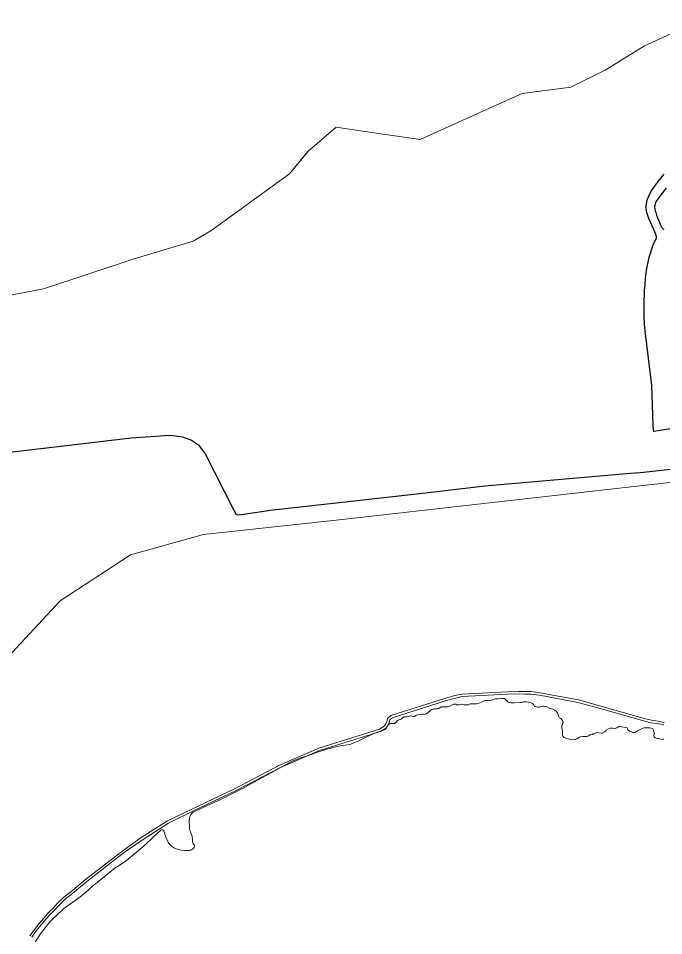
# Model space of a CAD drawing. Header units: millimetres. Extents: x 617751 to 636088, y 68402 to 77988.
# Drawn here: x 626533 to 627223, y 72029 to 73010 of the extents above; entities that cross this region are included whole.
import ezdxf

# ---------------------------------------------------------------- set-up
doc = ezdxf.new("R2010")
doc.units = ezdxf.units.MM
doc.header["$LTSCALE"] = 3
doc.header["$MEASUREMENT"] = 0
for name, color, linetype in [('ALINHAMENTO PREDIAL', 120, 'Continuous'), ('BAIRRO', 30, 'Continuous'), ('NUMERAÇÃO', 7, 'Continuous'), ('OBRA DE ARTE', 190, 'Continuous')]:
    doc.layers.add(name, color=color, linetype=linetype)

msp = doc.modelspace()

# ---------------------------------------------------------------- linework, layer by layer
at = {"layer": 'ALINHAMENTO PREDIAL'}
for points in [[(627235.18, 72571.46), (627212.66, 72567.89), (627211.94, 72573.6), (627211.63, 72586.33), (627210.34, 72617.14), (627203.39, 72675.53), (627202.71, 72682.86), (627202.3, 72692.83), (627202.27, 72704.77), (627202.74, 72718.78), (627203.31, 72725.02), (627203.55, 72731.67), (627204.58, 72740.74), (627207.61, 72754.43), (627212.03, 72767.63), (627213.31, 72771.04), (627215.14, 72773.95), (627215.54, 72775.44), (627215.5, 72776.58), (627214.81, 72778.64), (627212.11, 72784.92), (627207.21, 72795.99), (627204.75, 72803.26), (627204.22, 72809.05), (627205.27, 72815.98), (627209.74, 72825.04), (627217.16, 72835.34), (627223.62, 72843.29)], [(627235.18, 72571.46), (627212.66, 72567.89), (627211.94, 72573.6), (627211.63, 72586.33), (627210.34, 72617.14), (627203.39, 72675.53), (627202.71, 72682.86), (627202.3, 72692.83), (627202.27, 72704.77), (627202.74, 72718.78), (627203.31, 72725.02), (627203.55, 72731.67), (627204.58, 72740.74), (627207.61, 72754.43), (627212.03, 72767.63), (627213.31, 72771.04), (627215.14, 72773.95), (627215.54, 72775.44), (627215.5, 72776.58), (627214.81, 72778.64), (627212.11, 72784.92), (627207.21, 72795.99), (627204.75, 72803.26), (627204.22, 72809.05), (627205.27, 72815.98), (627209.74, 72825.04), (627217.16, 72835.34), (627223.62, 72843.29)], [(627235.18, 72571.46), (627212.66, 72567.89), (627211.94, 72573.6), (627211.63, 72586.33), (627210.34, 72617.14), (627203.39, 72675.53), (627202.71, 72682.86), (627202.3, 72692.83), (627202.27, 72704.77), (627202.74, 72718.78), (627203.31, 72725.02), (627203.55, 72731.67), (627204.58, 72740.74), (627207.61, 72754.43), (627212.03, 72767.63), (627213.31, 72771.04), (627215.14, 72773.95), (627215.54, 72775.44), (627215.5, 72776.58), (627214.81, 72778.64), (627212.11, 72784.92), (627207.21, 72795.99), (627204.75, 72803.26), (627204.22, 72809.05), (627205.27, 72815.98), (627209.74, 72825.04), (627217.16, 72835.34), (627223.62, 72843.29)], [(627235.18, 72571.46), (627212.66, 72567.89), (627211.94, 72573.6), (627211.63, 72586.33), (627210.34, 72617.14), (627203.39, 72675.53), (627202.71, 72682.86), (627202.3, 72692.83), (627202.27, 72704.77), (627202.74, 72718.78), (627203.31, 72725.02), (627203.55, 72731.67), (627204.58, 72740.74), (627207.61, 72754.43), (627212.03, 72767.63), (627213.31, 72771.04), (627215.14, 72773.95), (627215.54, 72775.44), (627215.5, 72776.58), (627214.81, 72778.64), (627212.11, 72784.92), (627207.21, 72795.99), (627204.75, 72803.26), (627204.22, 72809.05), (627205.27, 72815.98), (627209.74, 72825.04), (627217.16, 72835.34), (627223.62, 72843.29)], [(627235.18, 72571.46), (627212.66, 72567.89), (627211.94, 72573.6), (627211.63, 72586.33), (627210.34, 72617.14), (627203.39, 72675.53), (627202.71, 72682.86), (627202.3, 72692.83), (627202.27, 72704.77), (627202.74, 72718.78), (627203.31, 72725.02), (627203.55, 72731.67), (627204.58, 72740.74), (627207.61, 72754.43), (627212.03, 72767.63), (627213.31, 72771.04), (627215.14, 72773.95), (627215.54, 72775.44), (627215.5, 72776.58), (627214.81, 72778.64), (627212.11, 72784.92), (627207.21, 72795.99), (627204.75, 72803.26), (627204.22, 72809.05), (627205.27, 72815.98), (627209.74, 72825.04), (627217.16, 72835.34), (627223.62, 72843.29)], [(627235.18, 72571.46), (627212.66, 72567.89), (627211.94, 72573.6), (627211.63, 72586.33), (627210.34, 72617.14), (627203.39, 72675.53), (627202.71, 72682.86), (627202.3, 72692.83), (627202.27, 72704.77), (627202.74, 72718.78), (627203.31, 72725.02), (627203.55, 72731.67), (627204.58, 72740.74), (627207.61, 72754.43), (627212.03, 72767.63), (627213.31, 72771.04), (627215.14, 72773.95), (627215.54, 72775.44), (627215.5, 72776.58), (627214.81, 72778.64), (627212.11, 72784.92), (627207.21, 72795.99), (627204.75, 72803.26), (627204.22, 72809.05), (627205.27, 72815.98), (627209.74, 72825.04), (627217.16, 72835.34), (627223.62, 72843.29)], [(627235.18, 72571.46), (627212.66, 72567.89), (627211.94, 72573.6), (627211.63, 72586.33), (627210.34, 72617.14), (627203.39, 72675.53), (627202.71, 72682.86), (627202.3, 72692.83), (627202.27, 72704.77), (627202.74, 72718.78), (627203.31, 72725.02), (627203.55, 72731.67), (627204.58, 72740.74), (627207.61, 72754.43), (627212.03, 72767.63), (627213.31, 72771.04), (627215.14, 72773.95), (627215.54, 72775.44), (627215.5, 72776.58), (627214.81, 72778.64), (627212.11, 72784.92), (627207.21, 72795.99), (627204.75, 72803.26), (627204.22, 72809.05), (627205.27, 72815.98), (627209.74, 72825.04), (627217.16, 72835.34), (627223.62, 72843.29)], [(627235.18, 72571.46), (627212.66, 72567.89), (627211.94, 72573.6), (627211.63, 72586.33), (627210.34, 72617.14), (627203.39, 72675.53), (627202.71, 72682.86), (627202.3, 72692.83), (627202.27, 72704.77), (627202.74, 72718.78), (627203.31, 72725.02), (627203.55, 72731.67), (627204.58, 72740.74), (627207.61, 72754.43), (627212.03, 72767.63), (627213.31, 72771.04), (627215.14, 72773.95), (627215.54, 72775.44), (627215.5, 72776.58), (627214.81, 72778.64), (627212.11, 72784.92), (627207.21, 72795.99), (627204.75, 72803.26), (627204.22, 72809.05), (627205.27, 72815.98), (627209.74, 72825.04), (627217.16, 72835.34), (627223.62, 72843.29)], [(627225.7, 72828.53), (627217.45, 72817.75), (627216.36, 72816.31), (627215.34, 72814.64), (627214.51, 72812.88), (627213.86, 72811.03), (627213.41, 72809.14), (627213.3, 72808.27)], [(627213.3, 72808.27), (627213.59, 72806.18), (627213.95, 72804.22), (627214.53, 72802.39), (627215.29, 72799.61), (627216.39, 72796.58), (627220.5, 72787.48), (627220.77, 72786.94), (627221.16, 72786.32), (627221.61, 72785.74), (627222.12, 72785.22), (627222.68, 72784.75), (627223.29, 72784.34)], [(626396.09, 72530.82), (626653.24, 72561.26), (626695.23, 72564.18), (626708.14, 72562.34), (626718.05, 72558.88), (626725.36, 72553.68), (626732.54, 72544.16), (626762.84, 72484.45), (626765.88, 72479.18), (626766.64, 72478.91), (626771.04, 72479.26), (626804.85, 72484.24), (626824.52, 72486.38), (626962.3, 72501.68), (627031.74, 72509.69), (627187.65, 72523.32), (627198.15, 72524.3), (627243.08, 72528.99)], [(626396.09, 72530.82), (626653.24, 72561.26), (626695.23, 72564.18), (626708.14, 72562.34), (626718.05, 72558.88), (626725.36, 72553.68), (626732.54, 72544.16), (626762.84, 72484.45), (626765.88, 72479.18), (626766.64, 72478.91), (626771.04, 72479.26), (626804.85, 72484.24), (626824.52, 72486.38), (626962.3, 72501.68), (627031.74, 72509.69), (627187.65, 72523.32), (627198.15, 72524.3), (627243.08, 72528.99)], [(626396.09, 72530.82), (626653.24, 72561.26), (626695.23, 72564.18), (626708.14, 72562.34), (626718.05, 72558.88), (626725.36, 72553.68), (626732.54, 72544.16), (626762.84, 72484.45), (626765.88, 72479.18), (626766.64, 72478.91), (626771.04, 72479.26), (626804.85, 72484.24), (626824.52, 72486.38), (626962.3, 72501.68), (627031.74, 72509.69), (627187.65, 72523.32), (627198.15, 72524.3), (627243.08, 72528.99)], [(626396.09, 72530.82), (626653.24, 72561.26), (626695.23, 72564.18), (626708.14, 72562.34), (626718.05, 72558.88), (626725.36, 72553.68), (626732.54, 72544.16), (626762.84, 72484.45), (626765.88, 72479.18), (626766.64, 72478.91), (626771.04, 72479.26), (626804.85, 72484.24), (626824.52, 72486.38), (626962.3, 72501.68), (627031.74, 72509.69), (627187.65, 72523.32), (627198.15, 72524.3), (627243.08, 72528.99)], [(626396.09, 72530.82), (626653.24, 72561.26), (626695.23, 72564.18), (626708.14, 72562.34), (626718.05, 72558.88), (626725.36, 72553.68), (626732.54, 72544.16), (626762.84, 72484.45), (626765.88, 72479.18), (626766.64, 72478.91), (626771.04, 72479.26), (626804.85, 72484.24), (626824.52, 72486.38), (626962.3, 72501.68), (627031.74, 72509.69), (627187.65, 72523.32), (627198.15, 72524.3), (627243.08, 72528.99)], [(626396.09, 72530.82), (626653.24, 72561.26), (626695.23, 72564.18), (626708.14, 72562.34), (626718.05, 72558.88), (626725.36, 72553.68), (626732.54, 72544.16), (626762.84, 72484.45), (626765.88, 72479.18), (626766.64, 72478.91), (626771.04, 72479.26), (626804.85, 72484.24), (626824.52, 72486.38), (626962.3, 72501.68), (627031.74, 72509.69), (627187.65, 72523.32), (627198.15, 72524.3), (627243.08, 72528.99)], [(626396.09, 72530.82), (626653.24, 72561.26), (626695.23, 72564.18), (626708.14, 72562.34), (626718.05, 72558.88), (626725.36, 72553.68), (626732.54, 72544.16), (626762.84, 72484.45), (626765.88, 72479.18), (626766.64, 72478.91), (626771.04, 72479.26), (626804.85, 72484.24), (626824.52, 72486.38), (626962.3, 72501.68), (627031.74, 72509.69), (627187.65, 72523.32), (627198.15, 72524.3), (627243.08, 72528.99)], [(626396.09, 72530.82), (626653.24, 72561.26), (626695.23, 72564.18), (626708.14, 72562.34), (626718.05, 72558.88), (626725.36, 72553.68), (626732.54, 72544.16), (626762.84, 72484.45), (626765.88, 72479.18), (626766.64, 72478.91), (626771.04, 72479.26), (626804.85, 72484.24), (626824.52, 72486.38), (626962.3, 72501.68), (627031.74, 72509.69), (627187.65, 72523.32), (627198.15, 72524.3), (627243.08, 72528.99)]]:
    msp.add_lwpolyline(points, dxfattribs=at)
at = {"layer": 'BAIRRO', "lineweight": 20}
for points in [[(627266.86, 73010.04), (627202.65, 72980.57), (627160.65, 72954.57), (627123.65, 72936.57), (627071.65, 72929.57), (627022.65, 72907.57), (626962.65, 72880.57), (626920.65, 72886.57), (626872.65, 72893.57), (626842.44, 72867.52), (626841.65, 72866.57), (626822.65, 72843.57), (626738.65, 72782.57), (626719.65, 72771.57), (626656.65, 72752.57), (626559.65, 72720.57), (626460.65, 72701.57), (626353.65, 72692.57), (626268.65, 72674.57), (626160.65, 72678.57), (626081.65, 72719.57), (626028.65, 72790.57), (626006.65, 72820.57), (625973.65, 72808.57)], [(625973.65, 72808.57), (626006.65, 72820.57), (626028.65, 72790.57), (626081.65, 72719.57), (626160.65, 72678.57), (626268.65, 72674.57), (626353.65, 72692.57), (626460.65, 72701.57), (626559.65, 72720.57), (626656.65, 72752.57), (626719.65, 72771.57), (626738.65, 72782.57), (626822.65, 72843.57), (626842.44, 72867.52), (626872.65, 72893.57), (626920.65, 72886.57), (626962.65, 72880.57), (627022.65, 72907.57), (627071.65, 72929.57), (627123.65, 72936.57), (627160.65, 72954.57), (627202.65, 72980.57), (627266.86, 73010.04)], [(625926.7, 71613.34), (626162.71, 71903.5), (626267.72, 72043.75), (626455.97, 72256.16), (626577.55, 72386.99), (626652.77, 72436.07), (626730.71, 72457.82), (626879.28, 72474.02), (627374.61, 72529.9)]]:
    msp.add_lwpolyline(points, dxfattribs=at)
at = {"layer": 'NUMERAÇÃO', "lineweight": 20}
msp.add_lwpolyline([(627223.34, 72239.47), (627222.78, 72238.95), (627221.47, 72238.61), (627220.34, 72238.68), (627215.01, 72240.05), (627213.62, 72240.69), (627212.89, 72241.24), (627212.44, 72242.13), (627212.49, 72242.82), (627212.89, 72244.47), (627212.94, 72245.17), (627212.37, 72248.28), (627211.93, 72249.26), (627211.48, 72249.83), (627210.64, 72250.38), (627209.85, 72250.69), (627208.46, 72250.94), (627204.73, 72250.97), (627202.37, 72250.9), (627200.95, 72250.64), (627199.93, 72250.27), (627197.33, 72248.97), (627195.07, 72247.68), (627192.28, 72245.99), (627191.36, 72245.92), (627190.43, 72246.02), (627189.43, 72246.27), (627188.1, 72247.02), (627186.68, 72247.5), (627185.69, 72248.04), (627185.15, 72248.49), (627184.8, 72248.98), (627184.59, 72249.46), (627184.2, 72250.82), (627183.44, 72251.13), (627180.17, 72251.6), (627176.18, 72252.41), (627175.68, 72252.39), (627175.14, 72252.21), (627172.85, 72250.79), (627172.04, 72250.45), (627171.19, 72250.35), (627168.3, 72250.56), (627165.83, 72250.46), (627164.77, 72250.19), (627163.27, 72249.39), (627161.5, 72248.81), (627161.33, 72247.89), (627160.98, 72247.34), (627160.07, 72246.55), (627157.68, 72245.36), (627156.79, 72245.29), (627154.08, 72245.52), (627152.37, 72245.9), (627151.52, 72245.92), (627150.85, 72245.68), (627148.87, 72244.67), (627147.83, 72244.49), (627146.86, 72243.92), (627145.57, 72243.52), (627144.46, 72243.63), (627143.78, 72243.44), (627142.89, 72242.48), (627141.86, 72241.95), (627140.92, 72241.73), (627139.9, 72241.62), (627136.33, 72241.58), (627133.94, 72241.25), (627133.02, 72240.9), (627130.14, 72239.11), (627128.79, 72238.53), (627127.91, 72238.32), (627127.1, 72238.23), (627124.07, 72238.38), (627122.14, 72238.85), (627118.47, 72239.91), (627117.55, 72240.25), (627116.68, 72240.68), (627115.94, 72241.2), (627115.18, 72242.12), (627114.9, 72242.77), (627114.77, 72243.41), (627114.87, 72246.85), (627114.81, 72247.8), (627114.14, 72250.07), (627113.98, 72251.25), (627114.25, 72253.18), (627115.47, 72256.82), (627115.44, 72257.44), (627114.52, 72259.02), (627113.08, 72260.79), (627112.35, 72261.32), (627111.82, 72261.82), (627110.94, 72263.02), (627110.52, 72263.98), (627109.97, 72265.94), (627109.53, 72266.88), (627109.23, 72267.34), (627107.92, 72268.75), (627106.72, 72269.67), (627106.04, 72270.08), (627104.59, 72270.77), (627100.9, 72272.12), (627098.29, 72273.31), (627097.08, 72273.69), (627095.96, 72273.93), (627094.53, 72274.11), (627093.66, 72274.09), (627092.76, 72273.89), (627090.78, 72273.26), (627089.78, 72273.08), (627088.92, 72273.02), (627088.13, 72273.08), (627085.95, 72273.61), (627085.36, 72273.88), (627084.89, 72274.24), (627084.55, 72274.69), (627083.82, 72276.02), (627082.82, 72277.06), (627081.93, 72277.46), (627078.56, 72278.23), (627075.84, 72278.69), (627074.3, 72278.79), (627072.87, 72278.66), (627071.17, 72278.17), (627069.87, 72278.02), (627063.62, 72277.7), (627061.84, 72277.7), (627059.77, 72277.81), (627058.35, 72278.03), (627057.68, 72278.22), (627056.53, 72278.75), (627055.17, 72279.84), (627053.27, 72282.01), (627052.76, 72282.25), (627052.01, 72282.32), (627049.93, 72282.31), (627045.75, 72281.96), (627043.29, 72281.98), (627042.27, 72281.77), (627040.17, 72280.86), (627038.58, 72280.45), (627035.22, 72280.18), (627031.91, 72280.07), (627031.07, 72279.92), (627030.3, 72279.61), (627028.28, 72278.45), (627026.51, 72277.69), (627024.49, 72277), (627022.67, 72276.61), (627021.22, 72276.53), (627018.76, 72276.7), (627017.27, 72276.69), (627016.18, 72276.51), (627013.82, 72275.73), (627012.87, 72275.55), (627011.83, 72275.47), (627009.61, 72275.6), (627006.35, 72276.17), (627004.34, 72275.49), (627002.64, 72275.42), (627001.92, 72275.64), (627000.74, 72276.22), (626999.75, 72276.24), (626998.56, 72276.09), (626997.5, 72275.81), (626993.66, 72273.89), (626992.6, 72273.48), (626992.04, 72273.36), (626990.5, 72273.26), (626987.62, 72273.26), (626985.08, 72273.49), (626984.35, 72273.21), (626982.37, 72271.78), (626981.48, 72271.38), (626980.64, 72271.27), (626977.38, 72271.19), (626976.31, 72271), (626974.93, 72270.41), (626973.95, 72269.74), (626970.56, 72266.77), (626969.49, 72266.09), (626967.97, 72265.45), (626966.75, 72265.31), (626965.61, 72265.45), (626964.79, 72265.45), (626963.25, 72265.3), (626960.17, 72264.77), (626958.66, 72264.33), (626957.04, 72263.41), (626955.98, 72263.17), (626955.1, 72263.21), (626953.12, 72263.83), (626952.45, 72263.92), (626951.06, 72263.52), (626949.6, 72262.97), (626948.66, 72262.74), (626946.9, 72262.66), (626945.37, 72262.87), (626944.72, 72262.41), (626943.34, 72261.11), (626942.11, 72260.21), (626941.51, 72259.93), (626939.89, 72259.38), (626938.47, 72258.62), (626936.47, 72256.72), (626935.07, 72255.75), (626934.57, 72255.65), (626933.4, 72255.67), (626931.53, 72255.5), (626930.26, 72255.16), (626929.65, 72254.85), (626929.07, 72254.44), (626928.08, 72253.42), (626926.56, 72251.08), (626925.98, 72250.33), (626924.6, 72249.17), (626923.42, 72248.46), (626921.46, 72247.62), (626915.95, 72245.8), (626911.42, 72244.02), (626902.25, 72239.74), (626896.32, 72236.85), (626889.21, 72233.92), (626887.27, 72233.27), (626885.04, 72232.81), (626882.19, 72232.4), (626878.74, 72232.17), (626869.28, 72229.94), (626866.33, 72228.86), (626863.87, 72228.44), (626862.64, 72228.14), (626851.56, 72224.66), (626846.17, 72222.39), (626843.76, 72221.75), (626839.89, 72220.33), (626836.74, 72219.55), (626835.57, 72219.17), (626832.04, 72217.66), (626825.54, 72215.27), (626811.31, 72207.49), (626778.17, 72189.15), (626773.25, 72186.52), (626746.82, 72173.12), (626721.78, 72161.75), (626719.79, 72160.66), (626718.21, 72159.5), (626717.11, 72158.24), (626716.7, 72157.58), (626716.11, 72156.21), (626715.77, 72154.75), (626715.67, 72153.98), (626715.59, 72151.48), (626715.76, 72144.74), (626715.93, 72142.86), (626716.18, 72141.57), (626717.09, 72138.52), (626718.48, 72134.85), (626718.81, 72133.76), (626719, 72132.29), (626719.07, 72129.49), (626719.44, 72127.7), (626719.85, 72126.94), (626721.17, 72125.43), (626721.35, 72124.74), (626721.26, 72123.99), (626720.75, 72122.92), (626720.16, 72122.23), (626718.83, 72121.14), (626717.69, 72120.47), (626717.08, 72120.2), (626715.79, 72119.83), (626713.65, 72119.66), (626711.15, 72119.78), (626707.09, 72120.19), (626703.78, 72120.77), (626701.69, 72121.4), (626699.74, 72122.27), (626698.83, 72122.78), (626697.14, 72123.96), (626695.06, 72125.81), (626693.63, 72127.46), (626692.91, 72128.62), (626691.94, 72130.73), (626689.75, 72135.91), (626689.3, 72137.44), (626688.83, 72139.77), (626688.38, 72140.71), (626687.74, 72141.45), (626686.99, 72141.89), (626686.11, 72141.91), (626685.58, 72141.72), (626684.28, 72140.87), (626682.51, 72139.33), (626668.74, 72126.14), (626666, 72123.64), (626650.33, 72110.33), (626647.02, 72107.92), (626638.67, 72102.75), (626636.55, 72101.34), (626634.43, 72099.76), (626620.47, 72088.35), (626613.72, 72082.84), (626602.18, 72072.75), (626598.94, 72070.27), (626591.15, 72064.58), (626583.75, 72059.56), (626581.24, 72057.59), (626579.4, 72055.98), (626573.68, 72050.45), (626569.55, 72046.72), (626567.73, 72044.91), (626565.36, 72042.13), (626557.37, 72031.95), (626556.11, 72030.17), (626550.6, 72021.45)], dxfattribs=at)
at = {"layer": 'OBRA DE ARTE', "lineweight": 20}
for points in [[(627223.63, 72256.79), (627217, 72258), (627210.11, 72258.99), (627203.55, 72260.49), (627153.48, 72274.7), (627131.82, 72280.73), (627090.67, 72288.42), (627081.4, 72289.7), (627074.86, 72289.7), (627067.63, 72289.85), (627055.85, 72289.54), (627007.27, 72287.02), (626999.63, 72285.4), (626990.14, 72282.54), (626931.13, 72264.14), (626927.79, 72261.02), (626926.89, 72257.44), (626925.55, 72254.76), (626924.09, 72252.69), (626918.92, 72249.37), (626854.03, 72229.05), (626811.43, 72210.52), (626764.49, 72186.18), (626717.47, 72163.65), (626692.16, 72151.39), (626664.14, 72133.44), (626644.83, 72119.86), (626604.37, 72088.63), (626588.84, 72075.64), (626580.99, 72069.55), (626574.65, 72063.21), (626569.8, 72058.17), (626565.09, 72053.46), (626560.16, 72047.75), (626555.09, 72041.71), (626549.79, 72035.21), (626544.85, 72028.49)], [(626547.01, 72027.01), (626551.86, 72033.6), (626557.11, 72040.04), (626562.16, 72046.06), (626567.01, 72051.68), (626571.67, 72056.34), (626576.52, 72061.38), (626582.73, 72067.58), (626590.49, 72073.6), (626606.01, 72086.59), (626646.38, 72117.75), (626665.6, 72131.27), (626693.44, 72149.1), (626718.6, 72161.29), (626765.66, 72183.83), (626812.56, 72208.15), (626854.95, 72226.6), (626920.04, 72246.98), (626925.94, 72250.76), (626927.81, 72253.41), (626929.36, 72256.52), (626930.14, 72259.64), (626932.48, 72261.82), (626990.91, 72280.04), (627000.29, 72282.86), (627007.61, 72284.42), (627055.95, 72286.92), (627067.63, 72287.23), (627074.83, 72287.08), (627081.22, 72287.08), (627090.25, 72285.83), (627131.22, 72278.18), (627152.77, 72272.17), (627202.9, 72257.96), (627209.63, 72256.41), (627216.58, 72255.42), (627223.24, 72254.2)]]:
    msp.add_lwpolyline(points, dxfattribs=at)

doc.saveas('drawing.dxf')
